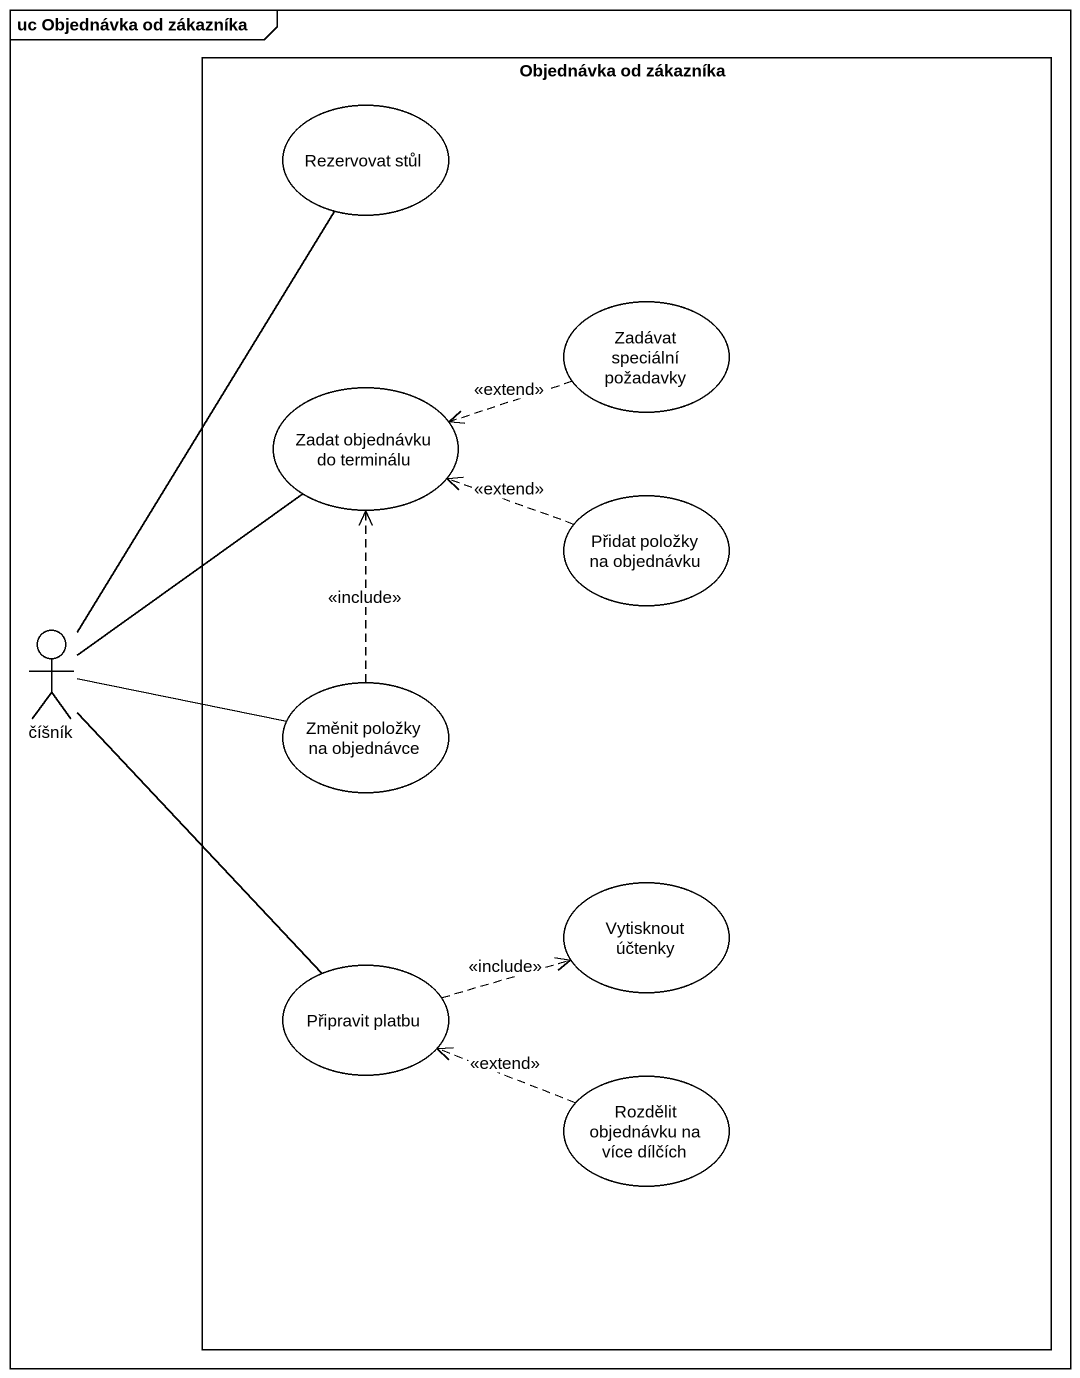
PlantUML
@startuml
mainframe uc Objednávka od zákazníka
rectangle "Objednávka od zákazníka" as Objednávka_od_zákazníka {
  usecase "Rezervovat stůl" as Rezervovat_stůl
  usecase "Zadávat speciální požadavky" as Zadávat_speciální_požadavky
  usecase "Zadat objednávku do terminálu" as Zadat_objednávku_do
  usecase "Přidat položky na objednávku" as Přidat_položky_na_objednávku
  usecase "Změnit položky na objednávce" as Změnit_položky_na_objednávce
  usecase "Vytisknout účtenky" as Vytisknout_účtenky
  usecase "Připravit platbu" as Připravit_platbu
  usecase "Rozdělit objednávku na více dílčích" as Rozdělit_objednávku_na_více
}
actor číšník
Zadávat_speciální_požadavky .left.> Zadat_objednávku_do : <<extend>>
Přidat_položky_na_objednávku .left.> Zadat_objednávku_do : <<extend>>
číšník -up- Rezervovat_stůl
číšník -up- Zadat_objednávku_do
číšník -right- Změnit_položky_na_objednávce
číšník -- Připravit_platbu
Změnit_položky_na_objednávce .up.> Zadat_objednávku_do : <<include>>
Připravit_platbu .right.> Vytisknout_účtenky : <<include>>
Rozdělit_objednávku_na_více .left.> Připravit_platbu : <<extend>>
@enduml
